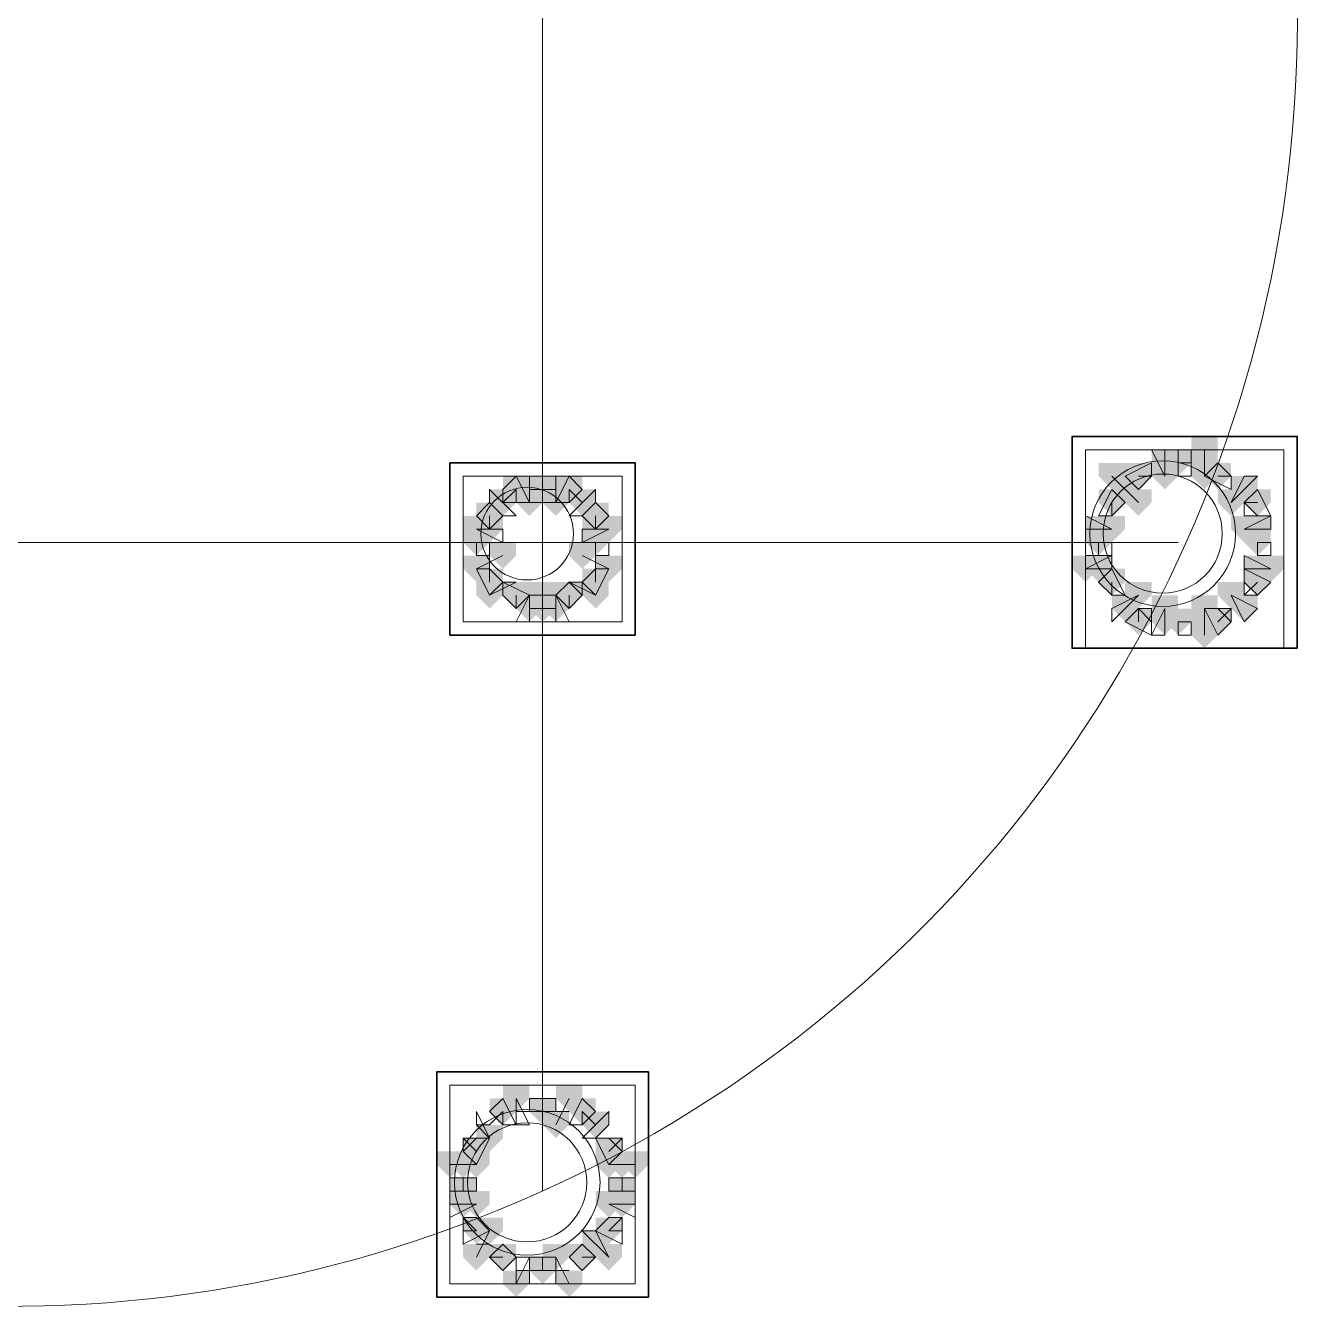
# Model space of a CAD drawing. Header units: millimetres. Extents: x 2315 to 4619, y 1334 to 1897.
# Drawn here: x 3626.15 to 3632.02, y 1548.68 to 1554.59 of the extents above; entities that cross this region are included whole.
import ezdxf

# ---------------------------------------------------------------- set-up
doc = ezdxf.new("R2010")
doc.units = ezdxf.units.MM
for name, color, linetype, true_color in [('PDF_10', 7, 'Continuous', 0x00b85c), ('PDF_AXIS', 7, 'Continuous', 0x00b85c), ('PDF_柱构件', 7, 'Continuous', 0x00b85c), ('PDF_转运站初步方案', 7, 'Continuous', 0x00b85c)]:
    doc.layers.add(name, color=color, linetype=linetype, true_color=true_color)
doc.layers.add('PDF_中心线层', color=1, linetype='Continuous')
doc.layers.add('PDF_粗实线层', color=7, linetype='Continuous')

msp = doc.modelspace()

# ---------------------------------------------------------------- hatches: boundary and pattern name
at = {"layer": 'PDF_10', "transparency": 33554559}
for points in [[(3631.4656, 1552.6298), (3631.4045, 1552.6298), (3631.4045, 1552.5687), (3631.4656, 1552.5076), (3631.5267, 1552.5687), (3631.5267, 1552.6298)], [(3631.4656, 1552.6298), (3631.4045, 1552.6298), (3631.4045, 1552.5687), (3631.4656, 1552.5076), (3631.5267, 1552.5687), (3631.5267, 1552.6298)], [(3631.2824, 1552.5687), (3631.2213, 1552.5687), (3631.2213, 1552.5076), (3631.2824, 1552.4466), (3631.3434, 1552.5076), (3631.3434, 1552.5687)], [(3631.2824, 1552.5687), (3631.2213, 1552.5687), (3631.2213, 1552.5076), (3631.2824, 1552.4466), (3631.3434, 1552.5076), (3631.3434, 1552.5687)], [(3631.2824, 1552.5687), (3631.2213, 1552.5687), (3631.2213, 1552.5076), (3631.2824, 1552.4466), (3631.3434, 1552.5076), (3631.3434, 1552.5687)], [(3631.6488, 1552.5687), (3631.5878, 1552.5687), (3631.5878, 1552.5076), (3631.6488, 1552.4466), (3631.7099, 1552.5076), (3631.7099, 1552.5687)], [(3631.6488, 1552.5687), (3631.5878, 1552.5687), (3631.5878, 1552.5076), (3631.6488, 1552.4466), (3631.7099, 1552.5076), (3631.7099, 1552.5687)], [(3628.4115, 1552.5076), (3628.3505, 1552.5076), (3628.3505, 1552.4466), (3628.4115, 1552.3855), (3628.4726, 1552.4466), (3628.4726, 1552.5076)], [(3628.4115, 1552.5076), (3628.3505, 1552.5076), (3628.3505, 1552.4466), (3628.4115, 1552.3855), (3628.4726, 1552.4466), (3628.4726, 1552.5076)], [(3628.5337, 1552.5076), (3628.4726, 1552.5076), (3628.4726, 1552.4466), (3628.5337, 1552.3855), (3628.5948, 1552.4466), (3628.5948, 1552.5076)], [(3628.5337, 1552.5076), (3628.4726, 1552.5076), (3628.4726, 1552.4466), (3628.5337, 1552.3855), (3628.5948, 1552.4466), (3628.5948, 1552.5076)], [(3628.6559, 1552.5076), (3628.5948, 1552.5076), (3628.5948, 1552.4466), (3628.6559, 1552.3855), (3628.7169, 1552.4466), (3628.7169, 1552.5076)], [(3628.6559, 1552.5076), (3628.5948, 1552.5076), (3628.5948, 1552.4466), (3628.6559, 1552.3855), (3628.7169, 1552.4466), (3628.7169, 1552.5076)], [(3631.1602, 1552.4466), (3631.0991, 1552.4466), (3631.0991, 1552.3855), (3631.1602, 1552.3244), (3631.2213, 1552.3855), (3631.2213, 1552.4466)], [(3631.1602, 1552.4466), (3631.0991, 1552.4466), (3631.0991, 1552.3855), (3631.1602, 1552.3244), (3631.2213, 1552.3855), (3631.2213, 1552.4466)], [(3631.1602, 1552.4466), (3631.0991, 1552.4466), (3631.0991, 1552.3855), (3631.1602, 1552.3244), (3631.2213, 1552.3855), (3631.2213, 1552.4466)], [(3631.8321, 1552.4466), (3631.771, 1552.4466), (3631.771, 1552.3855), (3631.8321, 1552.3244), (3631.8932, 1552.3855), (3631.8932, 1552.4466)], [(3631.8321, 1552.4466), (3631.771, 1552.4466), (3631.771, 1552.3855), (3631.8321, 1552.3244), (3631.8932, 1552.3855), (3631.8932, 1552.4466)], [(3628.2894, 1552.3855), (3628.2283, 1552.3855), (3628.2283, 1552.3244), (3628.2894, 1552.2633), (3628.3505, 1552.3244), (3628.3505, 1552.3855)], [(3628.2894, 1552.3855), (3628.2283, 1552.3855), (3628.2283, 1552.3244), (3628.2894, 1552.2633), (3628.3505, 1552.3244), (3628.3505, 1552.3855)], [(3628.2894, 1552.3855), (3628.2283, 1552.3855), (3628.2283, 1552.3244), (3628.2894, 1552.2633), (3628.3505, 1552.3244), (3628.3505, 1552.3855)], [(3628.778, 1552.3855), (3628.7169, 1552.3855), (3628.7169, 1552.3244), (3628.778, 1552.2633), (3628.8391, 1552.3244), (3628.8391, 1552.3855)], [(3628.778, 1552.3855), (3628.7169, 1552.3855), (3628.7169, 1552.3244), (3628.778, 1552.2633), (3628.8391, 1552.3244), (3628.8391, 1552.3855)], [(3628.778, 1552.3855), (3628.7169, 1552.3855), (3628.7169, 1552.3244), (3628.778, 1552.2633), (3628.8391, 1552.3244), (3628.8391, 1552.3855)], [(3628.2283, 1552.2633), (3628.1672, 1552.2633), (3628.1672, 1552.2022), (3628.2283, 1552.1412), (3628.2894, 1552.2022), (3628.2894, 1552.2633)], [(3628.2283, 1552.2633), (3628.1672, 1552.2633), (3628.1672, 1552.2022), (3628.2283, 1552.1412), (3628.2894, 1552.2022), (3628.2894, 1552.2633)], [(3628.778, 1552.2633), (3628.7169, 1552.2633), (3628.7169, 1552.2022), (3628.778, 1552.1412), (3628.8391, 1552.2022), (3628.8391, 1552.2633)], [(3628.778, 1552.2633), (3628.7169, 1552.2633), (3628.7169, 1552.2022), (3628.778, 1552.1412), (3628.8391, 1552.2022), (3628.8391, 1552.2633)], [(3631.0991, 1552.2633), (3631.038, 1552.2633), (3631.038, 1552.2022), (3631.0991, 1552.1412), (3631.1602, 1552.2022), (3631.1602, 1552.2633)], [(3631.0991, 1552.2633), (3631.038, 1552.2633), (3631.038, 1552.2022), (3631.0991, 1552.1412), (3631.1602, 1552.2022), (3631.1602, 1552.2633)], [(3631.8321, 1552.2633), (3631.771, 1552.2633), (3631.771, 1552.2022), (3631.8321, 1552.1412), (3631.8932, 1552.2022), (3631.8932, 1552.2633)], [(3631.8321, 1552.2633), (3631.771, 1552.2633), (3631.771, 1552.2022), (3631.8321, 1552.1412), (3631.8932, 1552.2022), (3631.8932, 1552.2633)], [(3628.2894, 1552.0801), (3628.2283, 1552.0801), (3628.2283, 1552.019), (3628.2894, 1551.9579), (3628.3505, 1552.019), (3628.3505, 1552.0801)], [(3628.2894, 1552.0801), (3628.2283, 1552.0801), (3628.2283, 1552.019), (3628.2894, 1551.9579), (3628.3505, 1552.019), (3628.3505, 1552.0801)], [(3628.778, 1552.0801), (3628.7169, 1552.0801), (3628.7169, 1552.019), (3628.778, 1551.9579), (3628.8391, 1552.019), (3628.8391, 1552.0801)], [(3628.778, 1552.0801), (3628.7169, 1552.0801), (3628.7169, 1552.019), (3628.778, 1551.9579), (3628.8391, 1552.019), (3628.8391, 1552.0801)], [(3631.1602, 1552.0801), (3631.0991, 1552.0801), (3631.0991, 1552.019), (3631.1602, 1551.9579), (3631.2213, 1552.019), (3631.2213, 1552.0801)], [(3631.1602, 1552.0801), (3631.0991, 1552.0801), (3631.0991, 1552.019), (3631.1602, 1551.9579), (3631.2213, 1552.019), (3631.2213, 1552.0801)], [(3631.8321, 1552.0801), (3631.771, 1552.0801), (3631.771, 1552.019), (3631.8321, 1551.9579), (3631.8932, 1552.019), (3631.8932, 1552.0801)], [(3631.8321, 1552.0801), (3631.771, 1552.0801), (3631.771, 1552.019), (3631.8321, 1551.9579), (3631.8932, 1552.019), (3631.8932, 1552.0801)], [(3628.4115, 1552.019), (3628.3505, 1552.019), (3628.3505, 1551.9579), (3628.4115, 1551.8968), (3628.4726, 1551.9579), (3628.4726, 1552.019)], [(3628.4115, 1552.019), (3628.3505, 1552.019), (3628.3505, 1551.9579), (3628.4115, 1551.8968), (3628.4726, 1551.9579), (3628.4726, 1552.019)], [(3628.6559, 1552.019), (3628.5948, 1552.019), (3628.5948, 1551.9579), (3628.6559, 1551.8968), (3628.7169, 1551.9579), (3628.7169, 1552.019)], [(3628.6559, 1552.019), (3628.5948, 1552.019), (3628.5948, 1551.9579), (3628.6559, 1551.8968), (3628.7169, 1551.9579), (3628.7169, 1552.019)], [(3628.5337, 1551.9579), (3628.4726, 1551.9579), (3628.4726, 1551.8968), (3628.5337, 1551.8357), (3628.5948, 1551.8968), (3628.5948, 1551.9579)], [(3628.5337, 1551.9579), (3628.4726, 1551.9579), (3628.4726, 1551.8968), (3628.5337, 1551.8357), (3628.5948, 1551.8968), (3628.5948, 1551.9579)], [(3631.2824, 1551.8968), (3631.2213, 1551.8968), (3631.2213, 1551.8357), (3631.2824, 1551.7747), (3631.3434, 1551.8357), (3631.3434, 1551.8968)], [(3631.2824, 1551.8968), (3631.2213, 1551.8968), (3631.2213, 1551.8357), (3631.2824, 1551.7747), (3631.3434, 1551.8357), (3631.3434, 1551.8968)], [(3631.4656, 1551.8968), (3631.4045, 1551.8968), (3631.4045, 1551.8357), (3631.4656, 1551.7747), (3631.5267, 1551.8357), (3631.5267, 1551.8968)], [(3631.4656, 1551.8968), (3631.4045, 1551.8968), (3631.4045, 1551.8357), (3631.4656, 1551.7747), (3631.5267, 1551.8357), (3631.5267, 1551.8968)], [(3631.6488, 1551.8968), (3631.5878, 1551.8968), (3631.5878, 1551.8357), (3631.6488, 1551.7747), (3631.7099, 1551.8357), (3631.7099, 1551.8968)], [(3631.6488, 1551.8968), (3631.5878, 1551.8968), (3631.5878, 1551.8357), (3631.6488, 1551.7747), (3631.7099, 1551.8357), (3631.7099, 1551.8968)], [(3628.3505, 1549.6368), (3628.2894, 1549.6368), (3628.2894, 1549.5757), (3628.3505, 1549.5147), (3628.4115, 1549.5757), (3628.4115, 1549.6368)], [(3628.3505, 1549.6368), (3628.2894, 1549.6368), (3628.2894, 1549.5757), (3628.3505, 1549.5147), (3628.4115, 1549.5757), (3628.4115, 1549.6368)], [(3628.5337, 1549.6368), (3628.4726, 1549.6368), (3628.4726, 1549.5757), (3628.5337, 1549.5147), (3628.5948, 1549.5757), (3628.5948, 1549.6368)], [(3628.5337, 1549.6368), (3628.4726, 1549.6368), (3628.4726, 1549.5757), (3628.5337, 1549.5147), (3628.5948, 1549.5757), (3628.5948, 1549.6368)], [(3628.7169, 1549.6368), (3628.6559, 1549.6368), (3628.6559, 1549.5757), (3628.7169, 1549.5147), (3628.778, 1549.5757), (3628.778, 1549.6368)], [(3628.7169, 1549.6368), (3628.6559, 1549.6368), (3628.6559, 1549.5757), (3628.7169, 1549.5147), (3628.778, 1549.5757), (3628.778, 1549.6368)], [(3628.2283, 1549.4536), (3628.1672, 1549.4536), (3628.1672, 1549.3925), (3628.2283, 1549.3314), (3628.2894, 1549.3925), (3628.2894, 1549.4536)], [(3628.2283, 1549.4536), (3628.1672, 1549.4536), (3628.1672, 1549.3925), (3628.2283, 1549.3314), (3628.2894, 1549.3925), (3628.2894, 1549.4536)], [(3628.8391, 1549.4536), (3628.778, 1549.4536), (3628.778, 1549.3925), (3628.8391, 1549.3314), (3628.9002, 1549.3925), (3628.9002, 1549.4536)], [(3628.8391, 1549.4536), (3628.778, 1549.4536), (3628.778, 1549.3925), (3628.8391, 1549.3314), (3628.9002, 1549.3925), (3628.9002, 1549.4536)], [(3628.1672, 1549.2703), (3628.1061, 1549.2703), (3628.1061, 1549.2093), (3628.1672, 1549.1482), (3628.2283, 1549.2093), (3628.2283, 1549.2703)], [(3628.1672, 1549.2703), (3628.1061, 1549.2703), (3628.1061, 1549.2093), (3628.1672, 1549.1482), (3628.2283, 1549.2093), (3628.2283, 1549.2703)], [(3628.9002, 1549.2703), (3628.8391, 1549.2703), (3628.8391, 1549.2093), (3628.9002, 1549.1482), (3628.9613, 1549.2093), (3628.9613, 1549.2703)], [(3628.9002, 1549.2703), (3628.8391, 1549.2703), (3628.8391, 1549.2093), (3628.9002, 1549.1482), (3628.9613, 1549.2093), (3628.9613, 1549.2703)], [(3628.2283, 1549.0871), (3628.1672, 1549.0871), (3628.1672, 1549.026), (3628.2283, 1548.9649), (3628.2894, 1549.026), (3628.2894, 1549.0871)], [(3628.2283, 1549.0871), (3628.1672, 1549.0871), (3628.1672, 1549.026), (3628.2283, 1548.9649), (3628.2894, 1549.026), (3628.2894, 1549.0871)], [(3628.8391, 1549.0871), (3628.778, 1549.0871), (3628.778, 1549.026), (3628.8391, 1548.9649), (3628.9002, 1549.026), (3628.9002, 1549.0871)], [(3628.8391, 1549.0871), (3628.778, 1549.0871), (3628.778, 1549.026), (3628.8391, 1548.9649), (3628.9002, 1549.026), (3628.9002, 1549.0871)], [(3628.3505, 1548.9649), (3628.2894, 1548.9649), (3628.2894, 1548.9039), (3628.3505, 1548.8428), (3628.4115, 1548.9039), (3628.4115, 1548.9649)], [(3628.3505, 1548.9649), (3628.2894, 1548.9649), (3628.2894, 1548.9039), (3628.3505, 1548.8428), (3628.4115, 1548.9039), (3628.4115, 1548.9649)], [(3628.3505, 1548.9649), (3628.2894, 1548.9649), (3628.2894, 1548.9039), (3628.3505, 1548.8428), (3628.4115, 1548.9039), (3628.4115, 1548.9649)], [(3628.7169, 1548.9649), (3628.6559, 1548.9649), (3628.6559, 1548.9039), (3628.7169, 1548.8428), (3628.778, 1548.9039), (3628.778, 1548.9649)], [(3628.7169, 1548.9649), (3628.6559, 1548.9649), (3628.6559, 1548.9039), (3628.7169, 1548.8428), (3628.778, 1548.9039), (3628.778, 1548.9649)], [(3628.7169, 1548.9649), (3628.6559, 1548.9649), (3628.6559, 1548.9039), (3628.7169, 1548.8428), (3628.778, 1548.9039), (3628.778, 1548.9649)], [(3628.5337, 1548.9039), (3628.4726, 1548.9039), (3628.4726, 1548.8428), (3628.5337, 1548.7817), (3628.5948, 1548.8428), (3628.5948, 1548.9039)], [(3628.5337, 1548.9039), (3628.4726, 1548.9039), (3628.4726, 1548.8428), (3628.5337, 1548.7817), (3628.5948, 1548.8428), (3628.5948, 1548.9039)]]:
    msp.add_hatch(color=256, dxfattribs=at).paths.add_polyline_path(points)
at = {"layer": 'PDF_柱构件', "transparency": 33554559}
for points in [[(3631.5878, 1552.6909), (3631.5267, 1552.6909), (3631.5267, 1552.6298), (3631.5878, 1552.5687), (3631.6488, 1552.6298), (3631.6488, 1552.6909)], [(3631.4045, 1552.6298), (3631.3434, 1552.6298), (3631.3434, 1552.5687), (3631.4045, 1552.5076), (3631.4656, 1552.5687), (3631.4656, 1552.6298)], [(3631.5878, 1552.6298), (3631.5267, 1552.6298), (3631.5267, 1552.5687), (3631.5878, 1552.5076), (3631.6488, 1552.5687), (3631.6488, 1552.6298)], [(3631.1602, 1552.5687), (3631.0991, 1552.5687), (3631.0991, 1552.5076), (3631.1602, 1552.4466), (3631.2213, 1552.5076), (3631.2213, 1552.5687)], [(3631.4045, 1552.5687), (3631.3434, 1552.5687), (3631.3434, 1552.5076), (3631.4045, 1552.4466), (3631.4656, 1552.5076), (3631.4656, 1552.5687)], [(3631.5878, 1552.5687), (3631.5267, 1552.5687), (3631.5267, 1552.5076), (3631.5878, 1552.4466), (3631.6488, 1552.5076), (3631.6488, 1552.5687)], [(3628.4726, 1552.5076), (3628.4115, 1552.5076), (3628.4115, 1552.4466), (3628.4726, 1552.3855), (3628.5337, 1552.4466), (3628.5337, 1552.5076)], [(3628.5948, 1552.5076), (3628.5337, 1552.5076), (3628.5337, 1552.4466), (3628.5948, 1552.3855), (3628.6559, 1552.4466), (3628.6559, 1552.5076)], [(3631.2213, 1552.5076), (3631.1602, 1552.5076), (3631.1602, 1552.4466), (3631.2213, 1552.3855), (3631.2824, 1552.4466), (3631.2824, 1552.5076)], [(3631.771, 1552.5076), (3631.7099, 1552.5076), (3631.7099, 1552.4466), (3631.771, 1552.3855), (3631.8321, 1552.4466), (3631.8321, 1552.5076)], [(3628.3505, 1552.4466), (3628.2894, 1552.4466), (3628.2894, 1552.3855), (3628.3505, 1552.3244), (3628.4115, 1552.3855), (3628.4115, 1552.4466)], [(3628.4726, 1552.4466), (3628.4115, 1552.4466), (3628.4115, 1552.3855), (3628.4726, 1552.3244), (3628.5337, 1552.3855), (3628.5337, 1552.4466)], [(3628.5948, 1552.4466), (3628.5337, 1552.4466), (3628.5337, 1552.3855), (3628.5948, 1552.3244), (3628.6559, 1552.3855), (3628.6559, 1552.4466)], [(3628.7169, 1552.4466), (3628.6559, 1552.4466), (3628.6559, 1552.3855), (3628.7169, 1552.3244), (3628.778, 1552.3855), (3628.778, 1552.4466)], [(3631.2824, 1552.4466), (3631.2213, 1552.4466), (3631.2213, 1552.3855), (3631.2824, 1552.3244), (3631.3434, 1552.3855), (3631.3434, 1552.4466)], [(3631.7099, 1552.4466), (3631.6488, 1552.4466), (3631.6488, 1552.3855), (3631.7099, 1552.3244), (3631.771, 1552.3855), (3631.771, 1552.4466)], [(3628.2283, 1552.3244), (3628.1672, 1552.3244), (3628.1672, 1552.2633), (3628.2283, 1552.2022), (3628.2894, 1552.2633), (3628.2894, 1552.3244)], [(3628.2894, 1552.3244), (3628.2283, 1552.3244), (3628.2283, 1552.2633), (3628.2894, 1552.2022), (3628.3505, 1552.2633), (3628.3505, 1552.3244)], [(3628.778, 1552.3244), (3628.7169, 1552.3244), (3628.7169, 1552.2633), (3628.778, 1552.2022), (3628.8391, 1552.2633), (3628.8391, 1552.3244)], [(3628.8391, 1552.3244), (3628.778, 1552.3244), (3628.778, 1552.2633), (3628.8391, 1552.2022), (3628.9002, 1552.2633), (3628.9002, 1552.3244)], [(3631.0991, 1552.3244), (3631.038, 1552.3244), (3631.038, 1552.2633), (3631.0991, 1552.2022), (3631.1602, 1552.2633), (3631.1602, 1552.3244)], [(3631.1602, 1552.3244), (3631.0991, 1552.3244), (3631.0991, 1552.2633), (3631.1602, 1552.2022), (3631.2213, 1552.2633), (3631.2213, 1552.3244)], [(3631.771, 1552.3244), (3631.7099, 1552.3244), (3631.7099, 1552.2633), (3631.771, 1552.2022), (3631.8321, 1552.2633), (3631.8321, 1552.3244)], [(3631.8321, 1552.3244), (3631.771, 1552.3244), (3631.771, 1552.2633), (3631.8321, 1552.2022), (3631.8932, 1552.2633), (3631.8932, 1552.3244)], [(3628.3505, 1552.2022), (3628.2894, 1552.2022), (3628.2894, 1552.1412), (3628.3505, 1552.0801), (3628.4115, 1552.1412), (3628.4115, 1552.2022)], [(3628.7169, 1552.2022), (3628.6559, 1552.2022), (3628.6559, 1552.1412), (3628.7169, 1552.0801), (3628.778, 1552.1412), (3628.778, 1552.2022)], [(3628.2283, 1552.1412), (3628.1672, 1552.1412), (3628.1672, 1552.0801), (3628.2283, 1552.019), (3628.2894, 1552.0801), (3628.2894, 1552.1412)], [(3628.8391, 1552.1412), (3628.778, 1552.1412), (3628.778, 1552.0801), (3628.8391, 1552.019), (3628.9002, 1552.0801), (3628.9002, 1552.1412)], [(3631.038, 1552.1412), (3630.9769, 1552.1412), (3630.9769, 1552.0801), (3631.038, 1552.019), (3631.0991, 1552.0801), (3631.0991, 1552.1412)], [(3631.0991, 1552.1412), (3631.038, 1552.1412), (3631.038, 1552.0801), (3631.0991, 1552.019), (3631.1602, 1552.0801), (3631.1602, 1552.1412)], [(3631.8321, 1552.1412), (3631.771, 1552.1412), (3631.771, 1552.0801), (3631.8321, 1552.019), (3631.8932, 1552.0801), (3631.8932, 1552.1412)], [(3631.8932, 1552.1412), (3631.8321, 1552.1412), (3631.8321, 1552.0801), (3631.8932, 1552.019), (3631.9542, 1552.0801), (3631.9542, 1552.1412)], [(3628.2894, 1552.019), (3628.2283, 1552.019), (3628.2283, 1551.9579), (3628.2894, 1551.8968), (3628.3505, 1551.9579), (3628.3505, 1552.019)], [(3628.4726, 1552.019), (3628.4115, 1552.019), (3628.4115, 1551.9579), (3628.4726, 1551.8968), (3628.5337, 1551.9579), (3628.5337, 1552.019)], [(3628.5948, 1552.019), (3628.5337, 1552.019), (3628.5337, 1551.9579), (3628.5948, 1551.8968), (3628.6559, 1551.9579), (3628.6559, 1552.019)], [(3628.778, 1552.019), (3628.7169, 1552.019), (3628.7169, 1551.9579), (3628.778, 1551.8968), (3628.8391, 1551.9579), (3628.8391, 1552.019)], [(3631.2824, 1552.019), (3631.2213, 1552.019), (3631.2213, 1551.9579), (3631.2824, 1551.8968), (3631.3434, 1551.9579), (3631.3434, 1552.019)], [(3631.7099, 1552.019), (3631.6488, 1552.019), (3631.6488, 1551.9579), (3631.7099, 1551.8968), (3631.771, 1551.9579), (3631.771, 1552.019)], [(3628.4726, 1551.9579), (3628.4115, 1551.9579), (3628.4115, 1551.8968), (3628.4726, 1551.8357), (3628.5337, 1551.8968), (3628.5337, 1551.9579)], [(3628.5948, 1551.9579), (3628.5337, 1551.9579), (3628.5337, 1551.8968), (3628.5948, 1551.8357), (3628.6559, 1551.8968), (3628.6559, 1551.9579)], [(3631.2213, 1551.9579), (3631.1602, 1551.9579), (3631.1602, 1551.8968), (3631.2213, 1551.8357), (3631.2824, 1551.8968), (3631.2824, 1551.9579)], [(3631.4045, 1551.9579), (3631.3434, 1551.9579), (3631.3434, 1551.8968), (3631.4045, 1551.8357), (3631.4656, 1551.8968), (3631.4656, 1551.9579)], [(3631.5878, 1551.9579), (3631.5267, 1551.9579), (3631.5267, 1551.8968), (3631.5878, 1551.8357), (3631.6488, 1551.8968), (3631.6488, 1551.9579)], [(3631.771, 1551.9579), (3631.7099, 1551.9579), (3631.7099, 1551.8968), (3631.771, 1551.8357), (3631.8321, 1551.8968), (3631.8321, 1551.9579)], [(3631.4045, 1551.8968), (3631.3434, 1551.8968), (3631.3434, 1551.8357), (3631.4045, 1551.7747), (3631.4656, 1551.8357), (3631.4656, 1551.8968)], [(3631.5878, 1551.8968), (3631.5267, 1551.8968), (3631.5267, 1551.8357), (3631.5878, 1551.7747), (3631.6488, 1551.8357), (3631.6488, 1551.8968)], [(3631.5878, 1551.8357), (3631.5267, 1551.8357), (3631.5267, 1551.7747), (3631.5878, 1551.7136), (3631.6488, 1551.7747), (3631.6488, 1551.8357)], [(3628.4115, 1549.6979), (3628.3505, 1549.6979), (3628.3505, 1549.6368), (3628.4115, 1549.5757), (3628.4726, 1549.6368), (3628.4726, 1549.6979)], [(3628.6559, 1549.6979), (3628.5948, 1549.6979), (3628.5948, 1549.6368), (3628.6559, 1549.5757), (3628.7169, 1549.6368), (3628.7169, 1549.6979)], [(3628.5948, 1549.5757), (3628.5337, 1549.5757), (3628.5337, 1549.5147), (3628.5948, 1549.4536), (3628.6559, 1549.5147), (3628.6559, 1549.5757)], [(3628.778, 1549.5757), (3628.7169, 1549.5757), (3628.7169, 1549.5147), (3628.778, 1549.4536), (3628.8391, 1549.5147), (3628.8391, 1549.5757)], [(3628.2894, 1549.5147), (3628.2283, 1549.5147), (3628.2283, 1549.4536), (3628.2894, 1549.3925), (3628.3505, 1549.4536), (3628.3505, 1549.5147)], [(3628.1061, 1549.3925), (3628.0451, 1549.3925), (3628.0451, 1549.3314), (3628.1061, 1549.2703), (3628.1672, 1549.3314), (3628.1672, 1549.3925)], [(3628.1672, 1549.3925), (3628.1061, 1549.3925), (3628.1061, 1549.3314), (3628.1672, 1549.2703), (3628.2283, 1549.3314), (3628.2283, 1549.3925)], [(3628.2283, 1549.3925), (3628.1672, 1549.3925), (3628.1672, 1549.3314), (3628.2283, 1549.2703), (3628.2894, 1549.3314), (3628.2894, 1549.3925)], [(3628.8391, 1549.3925), (3628.778, 1549.3925), (3628.778, 1549.3314), (3628.8391, 1549.2703), (3628.9002, 1549.3314), (3628.9002, 1549.3925)], [(3628.9002, 1549.3925), (3628.8391, 1549.3925), (3628.8391, 1549.3314), (3628.9002, 1549.2703), (3628.9613, 1549.3314), (3628.9613, 1549.3925)], [(3628.9613, 1549.3925), (3628.9002, 1549.3925), (3628.9002, 1549.3314), (3628.9613, 1549.2703), (3629.0223, 1549.3314), (3629.0223, 1549.3925)], [(3628.1672, 1549.2093), (3628.1061, 1549.2093), (3628.1061, 1549.1482), (3628.1672, 1549.0871), (3628.2283, 1549.1482), (3628.2283, 1549.2093)], [(3628.2283, 1549.2093), (3628.1672, 1549.2093), (3628.1672, 1549.1482), (3628.2283, 1549.0871), (3628.2894, 1549.1482), (3628.2894, 1549.2093)], [(3628.8391, 1549.2093), (3628.778, 1549.2093), (3628.778, 1549.1482), (3628.8391, 1549.0871), (3628.9002, 1549.1482), (3628.9002, 1549.2093)], [(3628.9002, 1549.2093), (3628.8391, 1549.2093), (3628.8391, 1549.1482), (3628.9002, 1549.0871), (3628.9613, 1549.1482), (3628.9613, 1549.2093)], [(3628.2894, 1549.0871), (3628.2283, 1549.0871), (3628.2283, 1549.026), (3628.2894, 1548.9649), (3628.3505, 1549.026), (3628.3505, 1549.0871)], [(3628.778, 1549.026), (3628.7169, 1549.026), (3628.7169, 1548.9649), (3628.778, 1548.9039), (3628.8391, 1548.9649), (3628.8391, 1549.026)], [(3628.2283, 1548.9649), (3628.1672, 1548.9649), (3628.1672, 1548.9039), (3628.2283, 1548.8428), (3628.2894, 1548.9039), (3628.2894, 1548.9649)], [(3628.5948, 1548.9649), (3628.5337, 1548.9649), (3628.5337, 1548.9039), (3628.5948, 1548.8428), (3628.6559, 1548.9039), (3628.6559, 1548.9649)], [(3628.8391, 1548.9649), (3628.778, 1548.9649), (3628.778, 1548.9039), (3628.8391, 1548.8428), (3628.9002, 1548.9039), (3628.9002, 1548.9649)], [(3628.4115, 1548.8428), (3628.3505, 1548.8428), (3628.3505, 1548.7817), (3628.4115, 1548.7206), (3628.4726, 1548.7817), (3628.4726, 1548.8428)], [(3628.6559, 1548.8428), (3628.5948, 1548.8428), (3628.5948, 1548.7817), (3628.6559, 1548.7206), (3628.7169, 1548.7817), (3628.7169, 1548.8428)]]:
    msp.add_hatch(color=256, dxfattribs=at).paths.add_polyline_path(points)
at = {"layer": 'PDF_转运站初步方案', "transparency": 33554559}
for points in [[(3631.4656, 1552.6298), (3631.4045, 1552.6298), (3631.4045, 1552.5687), (3631.4656, 1552.5076), (3631.5267, 1552.5687), (3631.5267, 1552.6298)], [(3631.4656, 1552.6298), (3631.4045, 1552.6298), (3631.4045, 1552.5687), (3631.4656, 1552.5076), (3631.5267, 1552.5687), (3631.5267, 1552.6298)], [(3631.2824, 1552.5687), (3631.2213, 1552.5687), (3631.2213, 1552.5076), (3631.2824, 1552.4466), (3631.3434, 1552.5076), (3631.3434, 1552.5687)], [(3631.2824, 1552.5687), (3631.2213, 1552.5687), (3631.2213, 1552.5076), (3631.2824, 1552.4466), (3631.3434, 1552.5076), (3631.3434, 1552.5687)], [(3631.6488, 1552.5687), (3631.5878, 1552.5687), (3631.5878, 1552.5076), (3631.6488, 1552.4466), (3631.7099, 1552.5076), (3631.7099, 1552.5687)], [(3631.6488, 1552.5687), (3631.5878, 1552.5687), (3631.5878, 1552.5076), (3631.6488, 1552.4466), (3631.7099, 1552.5076), (3631.7099, 1552.5687)], [(3628.4115, 1552.5076), (3628.3505, 1552.5076), (3628.3505, 1552.4466), (3628.4115, 1552.3855), (3628.4726, 1552.4466), (3628.4726, 1552.5076)], [(3628.4115, 1552.5076), (3628.3505, 1552.5076), (3628.3505, 1552.4466), (3628.4115, 1552.3855), (3628.4726, 1552.4466), (3628.4726, 1552.5076)], [(3628.5337, 1552.5076), (3628.4726, 1552.5076), (3628.4726, 1552.4466), (3628.5337, 1552.3855), (3628.5948, 1552.4466), (3628.5948, 1552.5076)], [(3628.5337, 1552.5076), (3628.4726, 1552.5076), (3628.4726, 1552.4466), (3628.5337, 1552.3855), (3628.5948, 1552.4466), (3628.5948, 1552.5076)], [(3628.6559, 1552.5076), (3628.5948, 1552.5076), (3628.5948, 1552.4466), (3628.6559, 1552.3855), (3628.7169, 1552.4466), (3628.7169, 1552.5076)], [(3628.6559, 1552.5076), (3628.5948, 1552.5076), (3628.5948, 1552.4466), (3628.6559, 1552.3855), (3628.7169, 1552.4466), (3628.7169, 1552.5076)], [(3631.1602, 1552.4466), (3631.0991, 1552.4466), (3631.0991, 1552.3855), (3631.1602, 1552.3244), (3631.2213, 1552.3855), (3631.2213, 1552.4466)], [(3631.1602, 1552.4466), (3631.0991, 1552.4466), (3631.0991, 1552.3855), (3631.1602, 1552.3244), (3631.2213, 1552.3855), (3631.2213, 1552.4466)], [(3631.8321, 1552.4466), (3631.771, 1552.4466), (3631.771, 1552.3855), (3631.8321, 1552.3244), (3631.8932, 1552.3855), (3631.8932, 1552.4466)], [(3631.8321, 1552.4466), (3631.771, 1552.4466), (3631.771, 1552.3855), (3631.8321, 1552.3244), (3631.8932, 1552.3855), (3631.8932, 1552.4466)], [(3628.2894, 1552.3855), (3628.2283, 1552.3855), (3628.2283, 1552.3244), (3628.2894, 1552.2633), (3628.3505, 1552.3244), (3628.3505, 1552.3855)], [(3628.2894, 1552.3855), (3628.2283, 1552.3855), (3628.2283, 1552.3244), (3628.2894, 1552.2633), (3628.3505, 1552.3244), (3628.3505, 1552.3855)], [(3628.778, 1552.3855), (3628.7169, 1552.3855), (3628.7169, 1552.3244), (3628.778, 1552.2633), (3628.8391, 1552.3244), (3628.8391, 1552.3855)], [(3628.778, 1552.3855), (3628.7169, 1552.3855), (3628.7169, 1552.3244), (3628.778, 1552.2633), (3628.8391, 1552.3244), (3628.8391, 1552.3855)], [(3628.2283, 1552.2633), (3628.1672, 1552.2633), (3628.1672, 1552.2022), (3628.2283, 1552.1412), (3628.2894, 1552.2022), (3628.2894, 1552.2633)], [(3628.2283, 1552.2633), (3628.1672, 1552.2633), (3628.1672, 1552.2022), (3628.2283, 1552.1412), (3628.2894, 1552.2022), (3628.2894, 1552.2633)], [(3628.778, 1552.2633), (3628.7169, 1552.2633), (3628.7169, 1552.2022), (3628.778, 1552.1412), (3628.8391, 1552.2022), (3628.8391, 1552.2633)], [(3628.778, 1552.2633), (3628.7169, 1552.2633), (3628.7169, 1552.2022), (3628.778, 1552.1412), (3628.8391, 1552.2022), (3628.8391, 1552.2633)], [(3631.0991, 1552.2633), (3631.038, 1552.2633), (3631.038, 1552.2022), (3631.0991, 1552.1412), (3631.1602, 1552.2022), (3631.1602, 1552.2633)], [(3631.0991, 1552.2633), (3631.038, 1552.2633), (3631.038, 1552.2022), (3631.0991, 1552.1412), (3631.1602, 1552.2022), (3631.1602, 1552.2633)], [(3631.8321, 1552.2633), (3631.771, 1552.2633), (3631.771, 1552.2022), (3631.8321, 1552.1412), (3631.8932, 1552.2022), (3631.8932, 1552.2633)], [(3631.8321, 1552.2633), (3631.771, 1552.2633), (3631.771, 1552.2022), (3631.8321, 1552.1412), (3631.8932, 1552.2022), (3631.8932, 1552.2633)], [(3628.2894, 1552.0801), (3628.2283, 1552.0801), (3628.2283, 1552.019), (3628.2894, 1551.9579), (3628.3505, 1552.019), (3628.3505, 1552.0801)], [(3628.2894, 1552.0801), (3628.2283, 1552.0801), (3628.2283, 1552.019), (3628.2894, 1551.9579), (3628.3505, 1552.019), (3628.3505, 1552.0801)], [(3628.778, 1552.0801), (3628.7169, 1552.0801), (3628.7169, 1552.019), (3628.778, 1551.9579), (3628.8391, 1552.019), (3628.8391, 1552.0801)], [(3628.778, 1552.0801), (3628.7169, 1552.0801), (3628.7169, 1552.019), (3628.778, 1551.9579), (3628.8391, 1552.019), (3628.8391, 1552.0801)], [(3631.1602, 1552.0801), (3631.0991, 1552.0801), (3631.0991, 1552.019), (3631.1602, 1551.9579), (3631.2213, 1552.019), (3631.2213, 1552.0801)], [(3631.1602, 1552.0801), (3631.0991, 1552.0801), (3631.0991, 1552.019), (3631.1602, 1551.9579), (3631.2213, 1552.019), (3631.2213, 1552.0801)], [(3631.8321, 1552.0801), (3631.771, 1552.0801), (3631.771, 1552.019), (3631.8321, 1551.9579), (3631.8932, 1552.019), (3631.8932, 1552.0801)], [(3631.8321, 1552.0801), (3631.771, 1552.0801), (3631.771, 1552.019), (3631.8321, 1551.9579), (3631.8932, 1552.019), (3631.8932, 1552.0801)], [(3628.4115, 1552.019), (3628.3505, 1552.019), (3628.3505, 1551.9579), (3628.4115, 1551.8968), (3628.4726, 1551.9579), (3628.4726, 1552.019)], [(3628.4115, 1552.019), (3628.3505, 1552.019), (3628.3505, 1551.9579), (3628.4115, 1551.8968), (3628.4726, 1551.9579), (3628.4726, 1552.019)], [(3628.6559, 1552.019), (3628.5948, 1552.019), (3628.5948, 1551.9579), (3628.6559, 1551.8968), (3628.7169, 1551.9579), (3628.7169, 1552.019)], [(3628.6559, 1552.019), (3628.5948, 1552.019), (3628.5948, 1551.9579), (3628.6559, 1551.8968), (3628.7169, 1551.9579), (3628.7169, 1552.019)], [(3628.5337, 1551.9579), (3628.4726, 1551.9579), (3628.4726, 1551.8968), (3628.5337, 1551.8357), (3628.5948, 1551.8968), (3628.5948, 1551.9579)], [(3628.5337, 1551.9579), (3628.4726, 1551.9579), (3628.4726, 1551.8968), (3628.5337, 1551.8357), (3628.5948, 1551.8968), (3628.5948, 1551.9579)], [(3631.2824, 1551.8968), (3631.2213, 1551.8968), (3631.2213, 1551.8357), (3631.2824, 1551.7747), (3631.3434, 1551.8357), (3631.3434, 1551.8968)], [(3631.2824, 1551.8968), (3631.2213, 1551.8968), (3631.2213, 1551.8357), (3631.2824, 1551.7747), (3631.3434, 1551.8357), (3631.3434, 1551.8968)], [(3631.4656, 1551.8968), (3631.4045, 1551.8968), (3631.4045, 1551.8357), (3631.4656, 1551.7747), (3631.5267, 1551.8357), (3631.5267, 1551.8968)], [(3631.4656, 1551.8968), (3631.4045, 1551.8968), (3631.4045, 1551.8357), (3631.4656, 1551.7747), (3631.5267, 1551.8357), (3631.5267, 1551.8968)], [(3631.6488, 1551.8968), (3631.5878, 1551.8968), (3631.5878, 1551.8357), (3631.6488, 1551.7747), (3631.7099, 1551.8357), (3631.7099, 1551.8968)], [(3631.6488, 1551.8968), (3631.5878, 1551.8968), (3631.5878, 1551.8357), (3631.6488, 1551.7747), (3631.7099, 1551.8357), (3631.7099, 1551.8968)], [(3628.3505, 1549.6368), (3628.2894, 1549.6368), (3628.2894, 1549.5757), (3628.3505, 1549.5147), (3628.4115, 1549.5757), (3628.4115, 1549.6368)], [(3628.3505, 1549.6368), (3628.2894, 1549.6368), (3628.2894, 1549.5757), (3628.3505, 1549.5147), (3628.4115, 1549.5757), (3628.4115, 1549.6368)], [(3628.5337, 1549.6368), (3628.4726, 1549.6368), (3628.4726, 1549.5757), (3628.5337, 1549.5147), (3628.5948, 1549.5757), (3628.5948, 1549.6368)], [(3628.5337, 1549.6368), (3628.4726, 1549.6368), (3628.4726, 1549.5757), (3628.5337, 1549.5147), (3628.5948, 1549.5757), (3628.5948, 1549.6368)], [(3628.7169, 1549.6368), (3628.6559, 1549.6368), (3628.6559, 1549.5757), (3628.7169, 1549.5147), (3628.778, 1549.5757), (3628.778, 1549.6368)], [(3628.7169, 1549.6368), (3628.6559, 1549.6368), (3628.6559, 1549.5757), (3628.7169, 1549.5147), (3628.778, 1549.5757), (3628.778, 1549.6368)], [(3628.2283, 1549.4536), (3628.1672, 1549.4536), (3628.1672, 1549.3925), (3628.2283, 1549.3314), (3628.2894, 1549.3925), (3628.2894, 1549.4536)], [(3628.2283, 1549.4536), (3628.1672, 1549.4536), (3628.1672, 1549.3925), (3628.2283, 1549.3314), (3628.2894, 1549.3925), (3628.2894, 1549.4536)], [(3628.8391, 1549.4536), (3628.778, 1549.4536), (3628.778, 1549.3925), (3628.8391, 1549.3314), (3628.9002, 1549.3925), (3628.9002, 1549.4536)], [(3628.8391, 1549.4536), (3628.778, 1549.4536), (3628.778, 1549.3925), (3628.8391, 1549.3314), (3628.9002, 1549.3925), (3628.9002, 1549.4536)], [(3628.1672, 1549.2703), (3628.1061, 1549.2703), (3628.1061, 1549.2093), (3628.1672, 1549.1482), (3628.2283, 1549.2093), (3628.2283, 1549.2703)], [(3628.1672, 1549.2703), (3628.1061, 1549.2703), (3628.1061, 1549.2093), (3628.1672, 1549.1482), (3628.2283, 1549.2093), (3628.2283, 1549.2703)], [(3628.9002, 1549.2703), (3628.8391, 1549.2703), (3628.8391, 1549.2093), (3628.9002, 1549.1482), (3628.9613, 1549.2093), (3628.9613, 1549.2703)], [(3628.9002, 1549.2703), (3628.8391, 1549.2703), (3628.8391, 1549.2093), (3628.9002, 1549.1482), (3628.9613, 1549.2093), (3628.9613, 1549.2703)], [(3628.2283, 1549.0871), (3628.1672, 1549.0871), (3628.1672, 1549.026), (3628.2283, 1548.9649), (3628.2894, 1549.026), (3628.2894, 1549.0871)], [(3628.2283, 1549.0871), (3628.1672, 1549.0871), (3628.1672, 1549.026), (3628.2283, 1548.9649), (3628.2894, 1549.026), (3628.2894, 1549.0871)], [(3628.8391, 1549.0871), (3628.778, 1549.0871), (3628.778, 1549.026), (3628.8391, 1548.9649), (3628.9002, 1549.026), (3628.9002, 1549.0871)], [(3628.8391, 1549.0871), (3628.778, 1549.0871), (3628.778, 1549.026), (3628.8391, 1548.9649), (3628.9002, 1549.026), (3628.9002, 1549.0871)], [(3628.3505, 1548.9649), (3628.2894, 1548.9649), (3628.2894, 1548.9039), (3628.3505, 1548.8428), (3628.4115, 1548.9039), (3628.4115, 1548.9649)], [(3628.3505, 1548.9649), (3628.2894, 1548.9649), (3628.2894, 1548.9039), (3628.3505, 1548.8428), (3628.4115, 1548.9039), (3628.4115, 1548.9649)], [(3628.7169, 1548.9649), (3628.6559, 1548.9649), (3628.6559, 1548.9039), (3628.7169, 1548.8428), (3628.778, 1548.9039), (3628.778, 1548.9649)], [(3628.7169, 1548.9649), (3628.6559, 1548.9649), (3628.6559, 1548.9039), (3628.7169, 1548.8428), (3628.778, 1548.9039), (3628.778, 1548.9649)], [(3628.5337, 1548.9039), (3628.4726, 1548.9039), (3628.4726, 1548.8428), (3628.5337, 1548.7817), (3628.5948, 1548.8428), (3628.5948, 1548.9039)], [(3628.5337, 1548.9039), (3628.4726, 1548.9039), (3628.4726, 1548.8428), (3628.5337, 1548.7817), (3628.5948, 1548.8428), (3628.5948, 1548.9039)]]:
    msp.add_hatch(color=256, dxfattribs=at).paths.add_polyline_path(points)

# ---------------------------------------------------------------- linework, layer by layer
at = {"layer": 'PDF_10', "lineweight": 18}
for points in [[(3631.4656, 1552.5076), (3631.4656, 1552.5687), (3631.5267, 1552.5687)], [(3628.5337, 1552.4466), (3628.5337, 1552.5076)], [(3631.2824, 1552.5076), (3631.3434, 1552.5076)], [(3631.7099, 1552.5076), (3631.6488, 1552.5076), (3631.7099, 1552.5076)], [(3628.3505, 1552.3855), (3628.4115, 1552.4466), (3628.4115, 1552.3855)], [(3628.4726, 1552.4466), (3628.5948, 1552.4466)], [(3628.6559, 1552.3855), (3628.6559, 1552.4466), (3628.7169, 1552.3855)], [(3631.1602, 1552.3244), (3631.1602, 1552.3855)], [(3631.8321, 1552.3855), (3631.771, 1552.3855), (3631.8321, 1552.3244)], [(3628.2894, 1552.2633), (3628.2894, 1552.3244)], [(3628.778, 1552.3244), (3628.778, 1552.2633)], [(3628.2283, 1552.1412), (3628.2283, 1552.2022), (3628.2894, 1552.2022)], [(3628.8391, 1552.2022), (3628.778, 1552.2022), (3628.778, 1552.1412)], [(3631.0991, 1552.1412), (3631.0991, 1552.2022), (3631.1602, 1552.2022)], [(3631.8932, 1552.2022), (3631.8321, 1552.2022), (3631.8321, 1552.1412)], [(3628.2894, 1552.019), (3628.2894, 1552.0801), (3628.2894, 1552.019)], [(3628.778, 1552.019), (3628.778, 1552.0801), (3628.778, 1552.019)], [(3631.1602, 1551.9579), (3631.1602, 1552.019), (3631.1602, 1551.9579)], [(3631.8321, 1552.019), (3631.771, 1551.9579)], [(3631.771, 1552.019), (3631.8321, 1551.9579)], [(3628.4115, 1551.9579), (3628.4115, 1551.8968), (3628.3505, 1551.9579)], [(3628.5337, 1551.9579), (3628.5337, 1551.8968)], [(3628.7169, 1551.9579), (3628.6559, 1551.8968), (3628.6559, 1551.9579)], [(3628.5948, 1551.8968), (3628.4726, 1551.8968)], [(3631.3434, 1551.8357), (3631.2824, 1551.8968), (3631.2824, 1551.8357)], [(3631.7099, 1551.8968), (3631.6488, 1551.8357)], [(3631.6488, 1551.8968), (3631.7099, 1551.8357)], [(3631.5267, 1551.8357), (3631.4656, 1551.8357), (3631.4656, 1551.7747)], [(3628.5337, 1549.5757), (3628.5337, 1549.6368)], [(3628.3505, 1549.5147), (3628.3505, 1549.5757), (3628.2894, 1549.5147)], [(3628.5948, 1549.5757), (3628.4726, 1549.5757)], [(3628.778, 1549.5147), (3628.7169, 1549.5757), (3628.7169, 1549.5147)], [(3628.2283, 1549.4536), (3628.1672, 1549.3925)], [(3628.2283, 1549.3925), (3628.1672, 1549.4536)], [(3628.9002, 1549.3925), (3628.8391, 1549.4536)], [(3628.8391, 1549.3925), (3628.9002, 1549.4536)], [(3628.1672, 1549.2703), (3628.1672, 1549.2093), (3628.1061, 1549.2093)], [(3628.9613, 1549.2093), (3628.9002, 1549.2093), (3628.9002, 1549.2703)], [(3628.1672, 1549.0871), (3628.2283, 1549.026), (3628.1672, 1549.026)], [(3628.9002, 1549.026), (3628.8391, 1549.026), (3628.9002, 1549.0871)], [(3628.2894, 1548.9039), (3628.3505, 1548.9039)], [(3628.5337, 1548.9039), (3628.5337, 1548.8428)], [(3628.7169, 1548.9039), (3628.778, 1548.9039)], [(3628.4726, 1548.8428), (3628.5948, 1548.8428)]]:
    msp.add_lwpolyline(points, dxfattribs=at)
at = {"layer": 'PDF_AXIS', "lineweight": 18}
for points in [[(3631.9542, 1551.7136), (3631.9542, 1552.6298), (3631.038, 1552.6298), (3631.038, 1551.7136)], [(3628.9002, 1551.8357), (3628.9002, 1552.5076), (3628.1672, 1552.5076), (3628.1672, 1551.8357)], [(3628.1061, 1548.7817), (3628.1061, 1549.6979), (3628.9613, 1549.6979), (3628.9613, 1548.7817)]]:
    msp.add_lwpolyline(points, close=True, dxfattribs=at)
at = {"layer": 'PDF_中心线层', "color": 112, "lineweight": 18, "true_color": 0x00b85c}
for points in [[(3628.5337, 1549.2093), (3628.5337, 1560.1428)], [(3620.5932, 1552.2022), (3631.4656, 1552.2022)]]:
    msp.add_lwpolyline(points, dxfattribs=at)
msp.add_arc((3626.077, 1554.6164), 5.939, 239.20546, 0.87023, dxfattribs=at)
at = {"layer": 'PDF_柱构件', "lineweight": 18}
for points in [[(3631.3434, 1552.6298), (3631.4045, 1552.5076), (3631.4045, 1552.6298)], [(3631.4656, 1552.5076), (3631.5267, 1552.5076), (3631.5267, 1552.6298), (3631.4656, 1552.6298)], [(3631.5878, 1552.6298), (3631.5878, 1552.5076)], [(3631.2824, 1552.4466), (3631.3434, 1552.5076), (3631.3434, 1552.5687), (3631.2213, 1552.5076)], [(3631.5878, 1552.5076), (3631.7099, 1552.4466), (3631.7099, 1552.5076), (3631.6488, 1552.5687)], [(3628.3505, 1552.3855), (3628.4726, 1552.3855), (3628.4115, 1552.5076), (3628.3505, 1552.4466)], [(3628.4115, 1552.5076), (3628.4726, 1552.3855), (3628.4726, 1552.5076)], [(3628.4726, 1552.3855), (3628.5948, 1552.3855), (3628.5948, 1552.5076), (3628.4726, 1552.5076)], [(3628.5948, 1552.5076), (3628.5948, 1552.3855), (3628.6559, 1552.5076)], [(3628.5948, 1552.3855), (3628.6559, 1552.3855), (3628.7169, 1552.4466), (3628.6559, 1552.5076)], [(3631.1602, 1552.5076), (3631.2824, 1552.3855)], [(3631.771, 1552.5076), (3631.7099, 1552.3855), (3631.8321, 1552.5076)], [(3628.2894, 1552.3855), (3628.3505, 1552.3244), (3628.4115, 1552.3244), (3628.2894, 1552.4466)], [(3628.778, 1552.4466), (3628.6559, 1552.3244), (3628.7169, 1552.3244), (3628.778, 1552.3855)], [(3631.1602, 1552.3244), (3631.2213, 1552.3855), (3631.1602, 1552.4466), (3631.0991, 1552.3244)], [(3631.771, 1552.3855), (3631.771, 1552.3244), (3631.8932, 1552.3244), (3631.8321, 1552.4466)], [(3628.2894, 1552.2633), (3628.3505, 1552.3244), (3628.2894, 1552.3855), (3628.2283, 1552.3244)], [(3628.7169, 1552.3244), (3628.778, 1552.2633), (3628.8391, 1552.3244), (3628.778, 1552.3855)], [(3631.038, 1552.2633), (3631.1602, 1552.2633), (3631.038, 1552.3244)], [(3631.8932, 1552.3244), (3631.771, 1552.2633), (3631.8932, 1552.2633)], [(3628.2283, 1552.2633), (3628.3505, 1552.2022), (3628.3505, 1552.2633)], [(3628.8391, 1552.2633), (3628.7169, 1552.2633), (3628.7169, 1552.2022)], [(3628.2894, 1552.1412), (3628.2894, 1552.2022), (3628.2283, 1552.2022), (3628.2283, 1552.1412)], [(3628.778, 1552.2022), (3628.778, 1552.1412), (3628.8391, 1552.1412), (3628.8391, 1552.2022)], [(3631.1602, 1552.1412), (3631.1602, 1552.2022), (3631.038, 1552.2022), (3631.038, 1552.1412)], [(3631.8321, 1552.2022), (3631.8321, 1552.1412), (3631.8932, 1552.1412), (3631.8932, 1552.2022)], [(3628.2283, 1552.0801), (3628.3505, 1552.1412)], [(3628.8391, 1552.0801), (3628.7169, 1552.1412)], [(3631.038, 1552.0801), (3631.1602, 1552.0801), (3631.1602, 1552.1412)], [(3631.8932, 1552.0801), (3631.771, 1552.1412), (3631.771, 1552.0801)], [(3628.3505, 1552.019), (3628.2894, 1552.0801), (3628.2283, 1552.0801), (3628.2894, 1551.9579)], [(3628.778, 1552.0801), (3628.7169, 1552.019), (3628.778, 1551.9579), (3628.8391, 1552.0801)], [(3631.2213, 1551.9579), (3631.1602, 1552.0801), (3631.0991, 1552.019), (3631.1602, 1551.9579)], [(3631.771, 1552.0801), (3631.771, 1551.9579), (3631.8321, 1551.9579), (3631.8932, 1552.019)], [(3628.2894, 1551.9579), (3628.4115, 1552.019), (3628.3505, 1552.019)], [(3628.4726, 1551.9579), (3628.3505, 1552.019), (3628.3505, 1551.9579), (3628.4115, 1551.8968)], [(3628.6559, 1552.019), (3628.5948, 1551.9579), (3628.6559, 1551.8968), (3628.7169, 1551.9579)], [(3628.778, 1551.9579), (3628.7169, 1552.019), (3628.6559, 1552.019)], [(3628.4726, 1551.8357), (3628.4726, 1551.9579), (3628.4115, 1551.8357)], [(3628.5948, 1551.9579), (3628.4726, 1551.9579), (3628.4726, 1551.8357), (3628.5948, 1551.8357)], [(3628.6559, 1551.8357), (3628.5948, 1551.9579), (3628.5948, 1551.8357)], [(3631.1602, 1551.8357), (3631.2824, 1551.9579), (3631.1602, 1551.8968)], [(3631.8321, 1551.8968), (3631.7099, 1551.9579), (3631.771, 1551.8357)], [(3631.3434, 1551.8968), (3631.2824, 1551.8968), (3631.2213, 1551.8357), (3631.3434, 1551.7747)], [(3631.4045, 1551.7747), (3631.4045, 1551.8968), (3631.3434, 1551.7747)], [(3631.5878, 1551.7747), (3631.5878, 1551.8968)], [(3631.7099, 1551.8968), (3631.5878, 1551.8968), (3631.6488, 1551.7747), (3631.7099, 1551.8357)], [(3631.5267, 1551.8357), (3631.4656, 1551.8357), (3631.4656, 1551.7747), (3631.5267, 1551.7747)], [(3628.4115, 1549.5147), (3628.3505, 1549.5147), (3628.2894, 1549.5757), (3628.3505, 1549.6368)], [(3628.4115, 1549.6368), (3628.4726, 1549.5147), (3628.4115, 1549.5147)], [(3628.5948, 1549.5757), (3628.4726, 1549.5757), (3628.4726, 1549.6368), (3628.5948, 1549.6368)], [(3628.6559, 1549.6368), (3628.5948, 1549.5147)], [(3628.7169, 1549.5147), (3628.6559, 1549.5147), (3628.7169, 1549.6368), (3628.778, 1549.5757)], [(3628.2283, 1549.5757), (3628.2894, 1549.4536), (3628.2283, 1549.5147)], [(3628.8391, 1549.5147), (3628.778, 1549.4536), (3628.7169, 1549.4536), (3628.8391, 1549.5757)], [(3628.2894, 1549.4536), (3628.2283, 1549.3314), (3628.1672, 1549.3925), (3628.1672, 1549.4536)], [(3628.8391, 1549.3314), (3628.778, 1549.4536), (3628.9002, 1549.4536), (3628.9002, 1549.3925)], [(3628.1061, 1549.3314), (3628.2283, 1549.3314)], [(3628.9613, 1549.3314), (3628.8391, 1549.3314)], [(3628.2283, 1549.2703), (3628.2283, 1549.2093), (3628.1061, 1549.2093), (3628.1061, 1549.2703)], [(3628.8391, 1549.2093), (3628.8391, 1549.2703), (3628.9613, 1549.2703), (3628.9613, 1549.2093)], [(3628.1061, 1549.1482), (3628.2283, 1549.1482), (3628.1061, 1549.0871)], [(3628.9613, 1549.0871), (3628.8391, 1549.1482), (3628.9613, 1549.1482)], [(3628.2283, 1549.0871), (3628.2894, 1549.026), (3628.1672, 1548.9649), (3628.1672, 1549.0871)], [(3628.778, 1549.026), (3628.8391, 1549.0871), (3628.9002, 1549.0871), (3628.9002, 1548.9649)], [(3628.2283, 1548.9039), (3628.2894, 1549.026)], [(3628.8391, 1548.9039), (3628.7169, 1549.026), (3628.778, 1549.026)], [(3628.3505, 1548.9649), (3628.4115, 1548.9039), (3628.3505, 1548.8428), (3628.2894, 1548.9039)], [(3628.6559, 1548.9039), (3628.7169, 1548.9649), (3628.778, 1548.9039), (3628.7169, 1548.8428)], [(3628.4115, 1548.7817), (3628.4115, 1548.9039), (3628.4726, 1548.9039)], [(3628.4726, 1548.9039), (3628.5948, 1548.9039), (3628.5948, 1548.7817), (3628.4726, 1548.7817)], [(3628.6559, 1548.7817), (3628.5948, 1548.9039)]]:
    msp.add_lwpolyline(points, close=True, dxfattribs=at)
for points in [[(3628.2894, 1552.0801), (3628.2894, 1552.1412)], [(3628.778, 1552.1412), (3628.778, 1552.0801)], [(3628.3505, 1551.9579), (3628.3505, 1552.019)], [(3628.7169, 1552.019), (3628.7169, 1551.9579)], [(3628.4726, 1549.5757), (3628.4115, 1549.5757)], [(3628.6559, 1549.5757), (3628.5948, 1549.5757)], [(3628.2894, 1549.5147), (3628.2283, 1549.5147)], [(3628.2283, 1548.9649), (3628.2894, 1548.9649)], [(3628.4115, 1548.8428), (3628.4726, 1548.8428)], [(3628.5948, 1548.8428), (3628.6559, 1548.8428)]]:
    msp.add_lwpolyline(points, dxfattribs=at)
at = {"layer": 'PDF_粗实线层', "color": 112, "lineweight": 35, "true_color": 0x00b85c}
for points in [[(3632.0153, 1551.7136), (3632.0153, 1552.6909), (3630.9769, 1552.6909), (3630.9769, 1551.7136)], [(3628.9613, 1551.7747), (3628.1061, 1551.7747), (3628.1061, 1552.5687), (3628.9613, 1552.5687)], [(3628.0451, 1548.7206), (3628.0451, 1549.759), (3629.0223, 1549.759), (3629.0223, 1548.7206)]]:
    msp.add_lwpolyline(points, close=True, dxfattribs=at)
at = {"layer": 'PDF_转运站初步方案', "lineweight": 18}
for centre, radius in [((3631.3947, 1552.2426), 0.3359), ((3631.3947, 1552.2426), 0.2749), ((3628.4627, 1552.2426), 0.2138), ((3628.4627, 1552.2426), 0.2138), ((3628.4627, 1549.2495), 0.3359), ((3628.4627, 1549.2495), 0.2749)]:
    msp.add_circle(centre, radius, dxfattribs=at)

doc.saveas('drawing.dxf')
